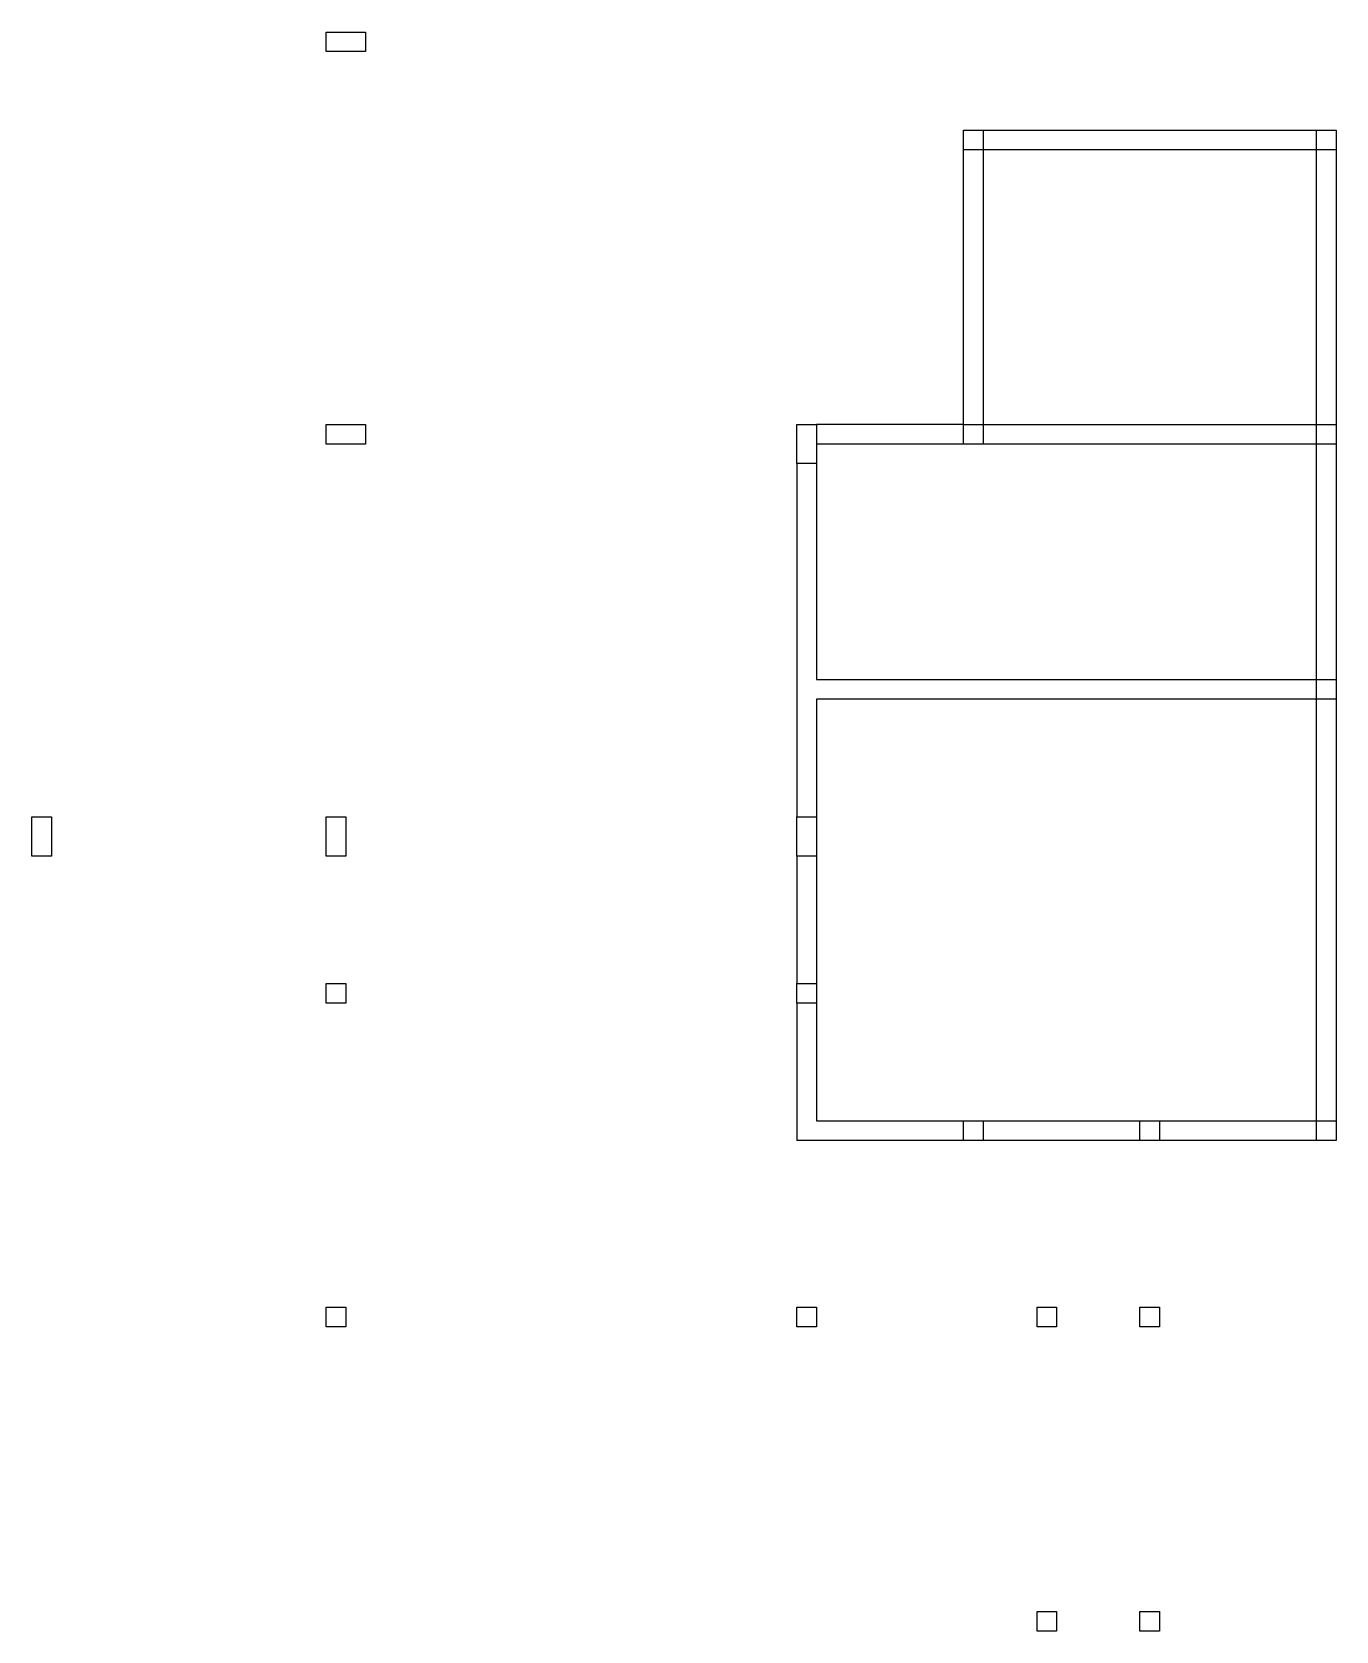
# Model space of a CAD drawing. Extents: x -5.5 to 7.8, y -6.6 to 9.7.
import ezdxf

# ---------------------------------------------------------------- set-up
doc = ezdxf.new("R2010")
doc.units = 0
doc.layers.get('0').update_dxf_attribs({"linetype": 'CONTINUOUS'})

msp = doc.modelspace()

# ---------------------------------------------------------------- linework, layer by layer
for p, q in [((-2.541, 9.668), (-2.141, 9.668)), ((-2.541, 9.468), (-2.541, 9.668)), ((-2.141, 9.668), (-2.141, 9.468)), ((-2.141, 9.468), (-2.541, 9.468)), ((3.959, 8.668), (4.159, 8.668)), ((3.959, 8.468), (3.959, 8.668)), ((4.159, 8.668), (4.159, 8.468)), ((4.159, 8.668), (7.559, 8.668)), ((7.559, 8.668), (7.759, 8.668)), ((7.559, 8.468), (7.559, 8.668)), ((7.759, 8.668), (7.759, 8.468)), ((4.159, 8.468), (3.959, 8.468)), ((3.959, 5.668), (3.959, 8.468)), ((7.559, 8.468), (4.159, 8.468)), ((4.159, 8.468), (4.159, 5.668)), ((7.559, 5.668), (7.559, 8.468)), ((7.759, 8.468), (7.559, 8.468)), ((7.759, 8.468), (7.759, 5.668)), ((-2.541, 5.668), (-2.141, 5.668)), ((-2.541, 5.468), (-2.541, 5.668)), ((-2.141, 5.668), (-2.141, 5.468)), ((2.259, 5.668), (2.459, 5.668)), ((2.259, 5.268), (2.259, 5.668)), ((3.959, 5.668), (2.459, 5.668)), ((2.459, 5.668), (2.459, 5.468)), ((3.959, 5.668), (4.159, 5.668)), ((3.959, 5.468), (3.959, 5.668)), ((4.159, 5.668), (7.559, 5.668)), ((4.159, 5.668), (4.159, 5.468)), ((7.559, 5.668), (7.759, 5.668)), ((7.559, 5.468), (7.559, 5.668)), ((7.759, 5.668), (7.759, 5.468)), ((-2.141, 5.468), (-2.541, 5.468)), ((2.459, 5.468), (2.459, 5.268)), ((3.959, 5.468), (2.459, 5.468)), ((4.159, 5.468), (3.959, 5.468)), ((7.559, 5.468), (4.159, 5.468)), ((7.559, 3.068), (7.559, 5.468)), ((7.759, 5.468), (7.559, 5.468)), ((7.759, 5.468), (7.759, 3.068)), ((2.459, 5.268), (2.259, 5.268)), ((2.259, 5.268), (2.259, 1.668)), ((2.459, 5.268), (2.459, 3.068)), ((2.459, 3.068), (7.559, 3.068)), ((7.559, 3.068), (7.759, 3.068)), ((7.559, 2.868), (7.559, 3.068)), ((7.759, 3.068), (7.759, 2.868)), ((7.559, 2.868), (2.459, 2.868)), ((2.459, 2.868), (2.459, 1.668)), ((7.559, -1.432), (7.559, 2.868)), ((7.759, 2.868), (7.559, 2.868)), ((7.759, 2.868), (7.759, -1.432)), ((-5.541, 1.268), (-5.541, 1.668)), ((-5.541, 1.668), (-5.341, 1.668)), ((-5.341, 1.668), (-5.341, 1.268)), ((-2.541, 1.668), (-2.341, 1.668)), ((-2.541, 1.268), (-2.541, 1.668)), ((-2.341, 1.668), (-2.341, 1.268)), ((2.259, 1.668), (2.459, 1.668)), ((2.259, 1.268), (2.259, 1.668)), ((2.459, 1.668), (2.459, 1.268)), ((-5.341, 1.268), (-5.541, 1.268)), ((-2.341, 1.268), (-2.541, 1.268)), ((2.459, 1.268), (2.259, 1.268)), ((2.259, 1.268), (2.259, -0.032)), ((2.459, 1.268), (2.459, -0.032)), ((-2.541, -0.032), (-2.341, -0.032)), ((-2.541, -0.232), (-2.541, -0.032)), ((-2.341, -0.032), (-2.341, -0.232)), ((2.259, -0.032), (2.459, -0.032)), ((2.259, -0.232), (2.259, -0.032)), ((2.459, -0.032), (2.459, -0.232)), ((-2.341, -0.232), (-2.541, -0.232)), ((2.459, -0.232), (2.259, -0.232)), ((2.259, -0.232), (2.259, -1.632)), ((2.459, -0.232), (2.459, -1.432)), ((2.459, -1.432), (3.959, -1.432)), ((3.959, -1.432), (4.159, -1.432)), ((3.959, -1.632), (3.959, -1.432)), ((4.159, -1.432), (4.159, -1.632)), ((4.159, -1.432), (5.759, -1.432)), ((5.759, -1.432), (5.959, -1.432)), ((5.759, -1.632), (5.759, -1.432)), ((5.959, -1.432), (5.959, -1.632)), ((5.959, -1.432), (7.559, -1.432)), ((7.559, -1.432), (7.759, -1.432)), ((7.559, -1.632), (7.559, -1.432)), ((7.759, -1.432), (7.759, -1.632)), ((3.959, -1.632), (2.259, -1.632)), ((4.159, -1.632), (3.959, -1.632)), ((5.759, -1.632), (4.159, -1.632)), ((5.959, -1.632), (5.759, -1.632)), ((7.559, -1.632), (5.959, -1.632)), ((7.759, -1.632), (7.559, -1.632)), ((-2.541, -3.332), (-2.341, -3.332)), ((-2.541, -3.532), (-2.541, -3.332)), ((-2.341, -3.332), (-2.341, -3.532)), ((2.259, -3.332), (2.459, -3.332)), ((2.259, -3.532), (2.259, -3.332)), ((2.459, -3.332), (2.459, -3.532)), ((4.709, -3.332), (4.909, -3.332)), ((4.709, -3.532), (4.709, -3.332)), ((4.909, -3.332), (4.909, -3.532)), ((5.759, -3.332), (5.959, -3.332)), ((5.759, -3.532), (5.759, -3.332)), ((5.959, -3.332), (5.959, -3.532)), ((-2.341, -3.532), (-2.541, -3.532)), ((2.459, -3.532), (2.259, -3.532)), ((4.909, -3.532), (4.709, -3.532)), ((5.959, -3.532), (5.759, -3.532)), ((4.709, -6.632), (4.709, -6.432)), ((4.709, -6.432), (4.909, -6.432)), ((4.909, -6.432), (4.909, -6.632)), ((5.759, -6.432), (5.959, -6.432)), ((5.759, -6.632), (5.759, -6.432)), ((5.959, -6.432), (5.959, -6.632)), ((4.909, -6.632), (4.709, -6.632)), ((5.959, -6.632), (5.759, -6.632))]:
    msp.add_line(p, q)

doc.saveas('drawing.dxf')
